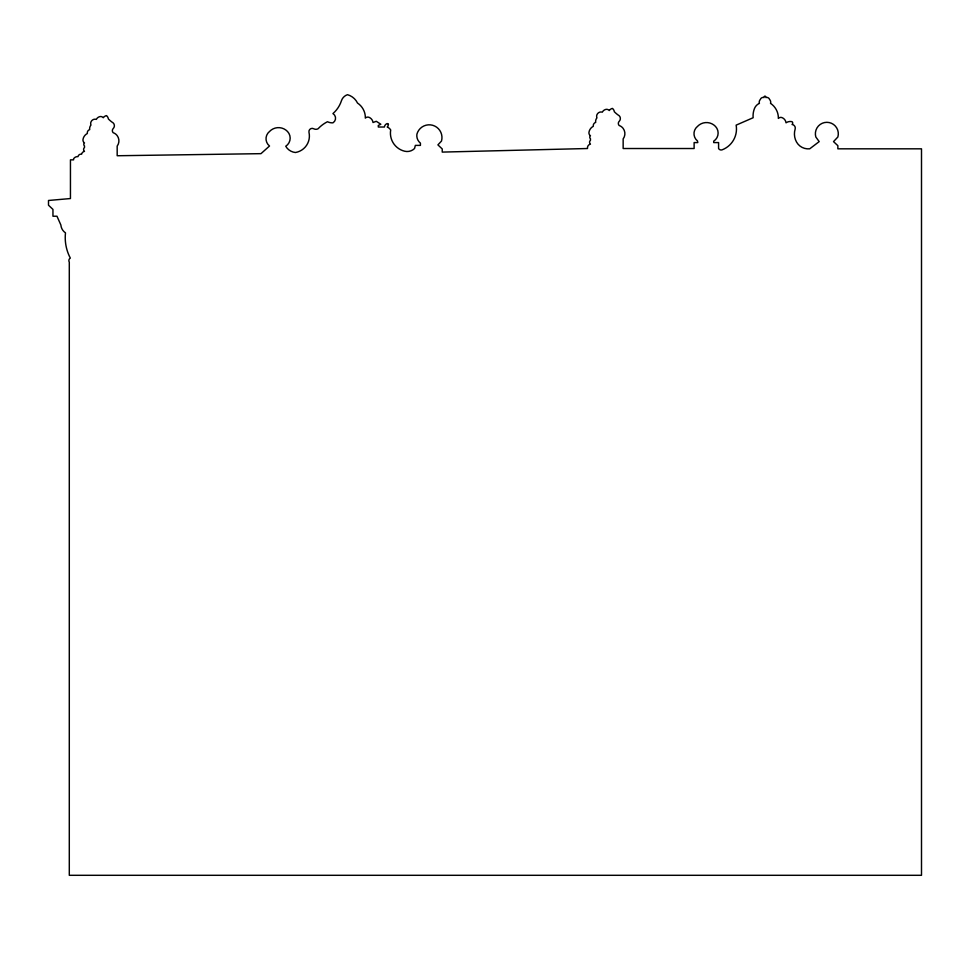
<?xml version="1.0" encoding="UTF-8"?>
<svg xmlns="http://www.w3.org/2000/svg" width="970" height="970" viewBox="0 0 970 970"><rect width="100%" height="100%" fill="white"/><g stroke="black" fill="none" stroke-linecap="round" stroke-linejoin="round"><path stroke-width="1.45" d="M388.388 124.269L388.388 124.402A4.486 4.486 0 0 1 387.224 127.022A7.566 7.566 0 0 1 390.692 129.968A18.6 18.6 0 0 0 404.769 151.247A10.537 10.537 0 0 0 414.542 148.519L415.354 145.391L420.422 145.391L420.422 143.124A9.591 9.591 0 0 1 416.906 134.175A12.768 12.768 0 0 1 432.656 125.275A12.768 12.768 0 0 1 441.483 141.074L437.906 144.882L442.235 148.944L442.235 152.096L587.505 148.519L587.505 147.84A3.625 3.625 0 0 1 590.463 144.166A2.51 2.51 0 0 1 590.463 140.31L590.463 138.734A1.928 1.928 0 0 1 590.463 135.764A3.613 3.613 0 0 1 588.984 132.211A8.148 8.148 0 0 1 593.325 126.294A3.395 3.395 0 0 1 595.677 122.402A5.577 5.577 0 0 1 596.95 117.867A4.183 4.183 0 0 1 596.95 114.715A4.401 4.401 0 0 1 602.321 112.156A5.396 5.396 0 0 1 605.741 109.44A3.48 3.48 0 0 1 609.245 110.531A5.468 5.468 0 0 1 612.446 108.397A5.468 5.468 0 0 1 614.337 111.744A28.409 28.409 0 0 0 619.199 115.745A3.941 3.941 0 0 1 619.199 121.335A2.958 2.958 0 0 0 619.199 125.53A8.342 8.342 0 0 1 623.152 128.416A8.742 8.742 0 0 1 623.152 138.904L623.152 148.519L694.12 148.519L694.12 142.578L697.794 142.578L697.478 140.941A9.276 9.276 0 0 1 697.478 126.427A12.404 12.404 0 0 1 715.484 126.427A9.639 9.639 0 0 1 713.702 141.171L713.702 142.578L718.588 142.578L718.588 148.519A2.958 2.958 0 0 0 722.226 149.792A22.31 22.31 0 0 0 736.145 125.142L753.132 117.734A20.261 20.261 0 0 1 754.454 108.567A9.53 9.53 0 0 1 759.401 103.366A3.941 3.941 0 0 1 760.347 99.461A2.958 2.958 0 0 1 764.081 97.558A1.273 1.273 0 0 1 764.966 96.103A1.273 1.273 0 0 1 765.851 97.558A2.958 2.958 0 0 1 769.586 99.461A3.941 3.941 0 0 1 770.532 103.366A17.472 17.472 0 0 1 777.128 111.526A17.654 17.654 0 0 1 778.352 118.413A3.456 3.456 0 0 1 782.123 117.661A6.414 6.414 0 0 1 786.027 122.814A7.627 7.627 0 0 1 792.029 121.686A1.746 1.746 0 0 1 792.029 124.487A3.625 3.625 0 0 1 795.133 129.143A16.587 16.587 0 0 0 796.515 142.008A13.374 13.374 0 0 0 807.088 148.822L809.72 148.822L819.189 141.608L815.831 137A11.47 11.47 0 0 1 826.852 122.317A11.47 11.47 0 0 1 837.862 137L833.521 141.608L837.862 145.682L837.862 148.822L921.5 148.822L921.5 875.304L69.294 875.304L69.294 262.155A2.958 2.958 0 0 1 70.313 258.081A43.88 43.88 0 0 1 65.487 232.848A10.367 10.367 0 0 1 60.88 225.016L56.975 216.225L52.95 216.225L52.95 209.411L48.5 205.216L48.5 200.475L70.446 198.547L70.446 159.844L73.599 159.844L73.599 158.801A4.632 4.632 0 0 1 77.976 156.631A3.165 3.165 0 0 1 81.613 154.194A3.625 3.625 0 0 1 84.499 151.368A2.51 2.51 0 0 1 84.499 147.501L84.499 145.936A1.928 1.928 0 0 1 84.499 142.954A3.613 3.613 0 0 1 83.008 139.413A8.148 8.148 0 0 1 87.349 133.496A3.395 3.395 0 0 1 89.701 129.604A5.577 5.577 0 0 1 90.986 125.057A4.183 4.183 0 0 1 90.986 121.917A4.401 4.401 0 0 1 96.345 119.358A5.396 5.396 0 0 1 99.777 116.642A3.48 3.48 0 0 1 103.281 117.734A5.468 5.468 0 0 1 106.47 115.588A5.468 5.468 0 0 1 108.373 118.934A28.409 28.409 0 0 0 113.223 122.947A3.941 3.941 0 0 1 113.223 128.537A2.958 2.958 0 0 0 113.223 132.732A8.342 8.342 0 0 1 117.176 135.618A8.742 8.742 0 0 1 117.176 146.106L117.176 155.721L118.934 155.721L260.966 153.66L269.514 146.009A9.276 9.276 0 0 1 269.514 131.496A12.404 12.404 0 0 1 287.52 131.496A9.639 9.639 0 0 1 285.738 146.252A12.598 12.598 0 0 0 295.426 152.508A16.696 16.696 0 0 0 308.981 132.332A3.262 3.262 0 0 1 313.722 128.755A4.559 4.559 0 0 0 318.087 128.755A32.956 32.956 0 0 1 327.472 121.735A11.361 11.361 0 0 0 332.952 122.838A5.408 5.408 0 0 0 332.952 113.575A28.724 28.724 0 0 0 341.44 100.747A9.385 9.385 0 0 1 347.515 94.696A15.92 15.92 0 0 1 357.53 103.062A17.472 17.472 0 0 1 364.126 111.223A17.654 17.654 0 0 1 365.338 118.097A3.456 3.456 0 0 1 369.109 117.358A6.414 6.414 0 0 1 373.013 122.511L376.287 121.299L380.834 124.245L378.312 125.445L378.312 127.022L384.387 127.022A4.244 4.244 0 0 1 387.297 123.529L388.388 124.269"/></g></svg>
